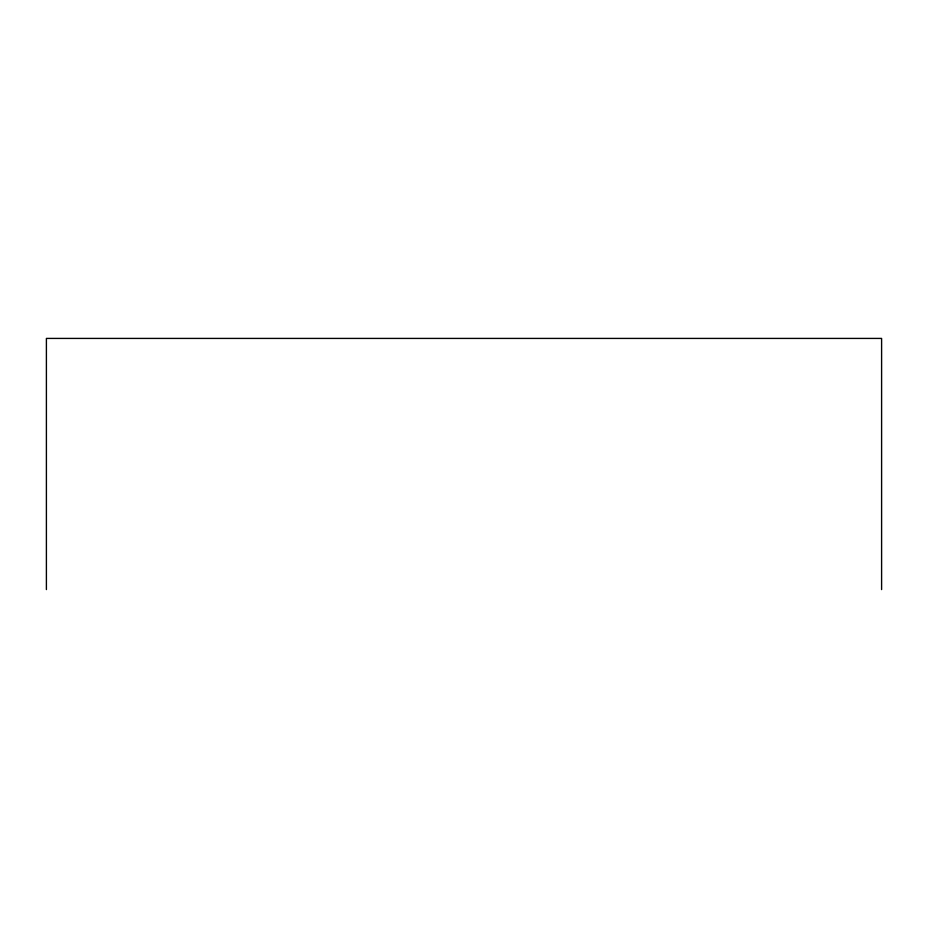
<?xml version="1.0" encoding="UTF-8"?>
<svg xmlns="http://www.w3.org/2000/svg" width="928" height="928" viewBox="0 0 928 928"><rect width="100%" height="100%" fill="white"/><g stroke="black" fill="none" stroke-linecap="round" stroke-linejoin="round"><path stroke-width="1.39" d="M881.6 589.582L881.6 338.418L46.4 338.418L46.4 589.582"/></g></svg>
